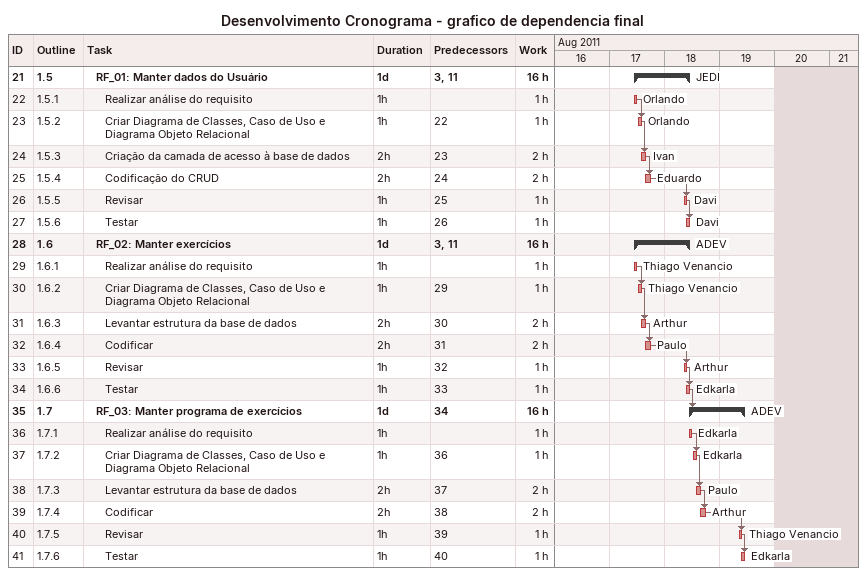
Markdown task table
Desenvolvimento Cronograma - grafico de dependencia final

| ID | WBS | Task | Duration | Start | Finish | Predecessors | Resources | Work (h) |
|---|---|---|---|---|---|---|---|---|
| 21 | 1.5 | **RF_01: Manter dados do Usuário** | 1d | 2011-08-17 | 2011-08-18 | 3, 11 | JEDI | 16 |
| 22 | 1.5.1 | Realizar análise do requisito | 1h | 2011-08-17 | 2011-08-17 |  | Orlando | 1 |
| 23 | 1.5.2 | Criar Diagrama de Classes, Caso de Uso e Diagrama Objeto Relacional | 1h | 2011-08-17 | 2011-08-17 | 22 | Orlando | 1 |
| 24 | 1.5.3 | Criação da camada de acesso à base de dados | 2h | 2011-08-17 | 2011-08-17 | 23 | Ivan | 2 |
| 25 | 1.5.4 | Codificação do CRUD | 2h | 2011-08-17 | 2011-08-17 | 24 | Eduardo | 2 |
| 26 | 1.5.5 | Revisar | 1h | 2011-08-18 | 2011-08-18 | 25 | Davi | 1 |
| 27 | 1.5.6 | Testar | 1h | 2011-08-18 | 2011-08-18 | 26 | Davi | 1 |
| 28 | 1.6 | **RF_02: Manter exercícios** | 1d | 2011-08-17 | 2011-08-18 | 3, 11 | ADEV | 16 |
| 29 | 1.6.1 | Realizar análise do requisito | 1h | 2011-08-17 | 2011-08-17 |  | Thiago Venancio | 1 |
| 30 | 1.6.2 | Criar Diagrama de Classes, Caso de Uso e Diagrama Objeto Relacional | 1h | 2011-08-17 | 2011-08-17 | 29 | Thiago Venancio | 1 |
| 31 | 1.6.3 | Levantar estrutura da base de dados | 2h | 2011-08-17 | 2011-08-17 | 30 | Arthur | 2 |
| 32 | 1.6.4 | Codificar | 2h | 2011-08-17 | 2011-08-17 | 31 | Paulo | 2 |
| 33 | 1.6.5 | Revisar | 1h | 2011-08-18 | 2011-08-18 | 32 | Arthur | 1 |
| 34 | 1.6.6 | Testar | 1h | 2011-08-18 | 2011-08-18 | 33 | Edkarla | 1 |
| 35 | 1.7 | **RF_03: Manter programa de exercícios** | 1d | 2011-08-18 | 2011-08-19 | 34 | ADEV | 16 |
| 36 | 1.7.1 | Realizar análise do requisito | 1h | 2011-08-18 | 2011-08-18 |  | Edkarla | 1 |
| 37 | 1.7.2 | Criar Diagrama de Classes, Caso de Uso e Diagrama Objeto Relacional | 1h | 2011-08-18 | 2011-08-18 | 36 | Edkarla | 1 |
| 38 | 1.7.3 | Levantar estrutura da base de dados | 2h | 2011-08-18 | 2011-08-18 | 37 | Paulo | 2 |
| 39 | 1.7.4 | Codificar | 2h | 2011-08-18 | 2011-08-18 | 38 | Arthur | 2 |
| 40 | 1.7.5 | Revisar | 1h | 2011-08-19 | 2011-08-19 | 39 | Thiago Venancio | 1 |
| 41 | 1.7.6 | Testar | 1h | 2011-08-19 | 2011-08-19 | 40 | Edkarla | 1 |
